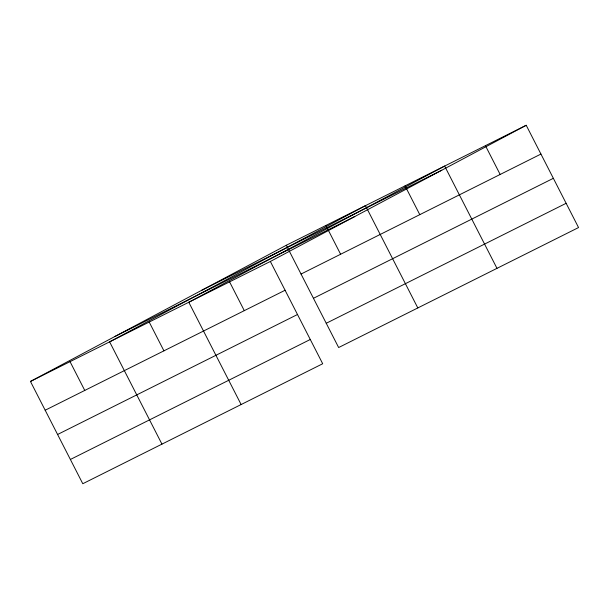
<?xml version="1.0" encoding="UTF-8"?>
<svg xmlns="http://www.w3.org/2000/svg" width="609" height="609" viewBox="0 0 609 609"><rect width="100%" height="100%" fill="white"/><g stroke="black" fill="none" stroke-linecap="round" stroke-linejoin="round"><path stroke-width="0.91" d="M526.214 125.279L270.35 261.467L322.694 363.74L82.786 483.721L30.45 381.447L286.306 245.26L526.214 125.279L578.55 227.553L338.65 347.533L286.306 245.26M201.876 290.196L441.776 170.215M114.88 336.503L354.788 216.522M30.45 381.447L270.35 261.467M301.036 274.042L540.944 154.062M45.18 410.23L285.081 290.249M313.452 298.296L553.353 178.315M57.589 434.483L297.497 314.503M326.234 323.28L566.142 203.299M70.378 459.468L310.278 339.487M485.426 145.673L500.156 174.456M496.982 268.348L444.646 166.067L188.782 302.262L241.126 404.536M405.061 185.867L419.791 214.65M417.812 307.941L365.476 205.667L109.62 341.855L161.956 444.128M325.891 225.459L340.621 254.25M229.57 281.86L244.3 310.651M149.205 322.054L163.935 350.845M70.035 361.647L84.765 390.438"/></g></svg>
